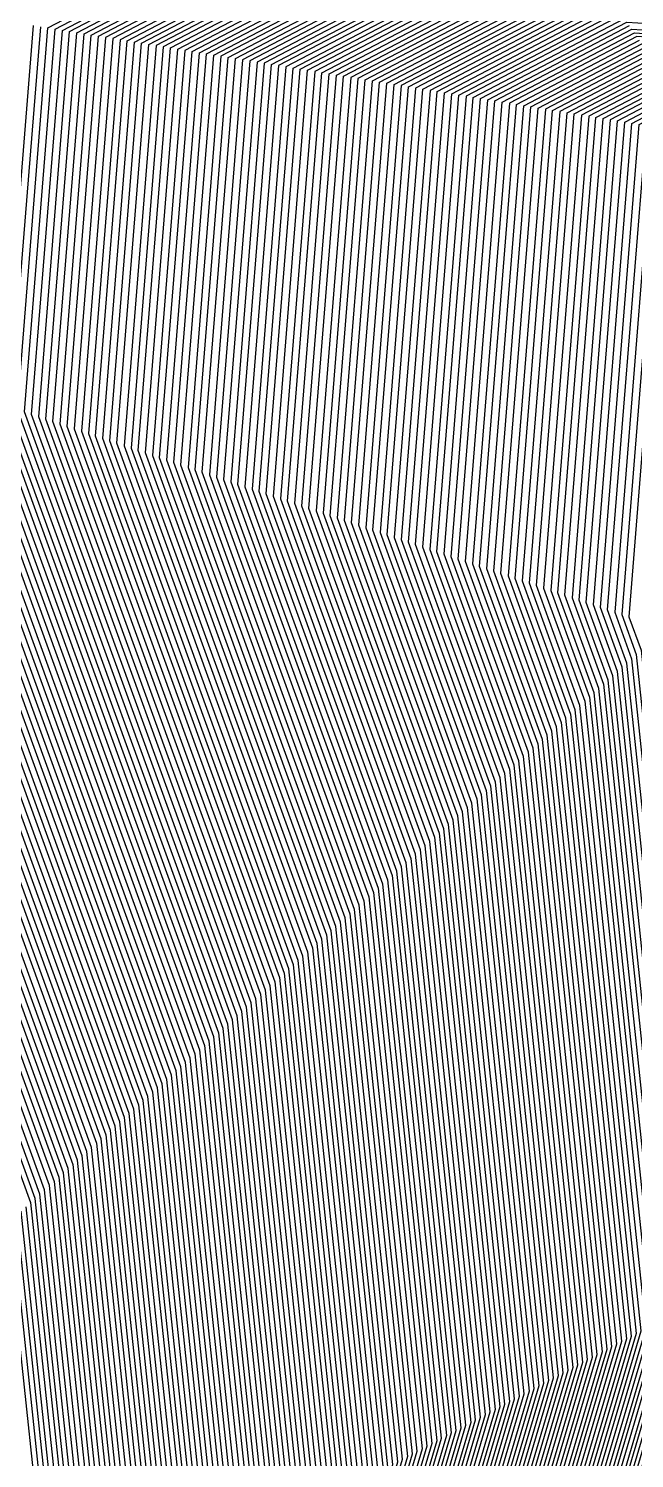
# Model space of a CAD drawing. Extents: x 7084 to 11035, y 13750 to 16729.
# Drawn here: x 8401.7 to 8542.6, y 14894.4 to 15227 of the extents above; entities that cross this region are included whole.
import ezdxf

# ---------------------------------------------------------------- set-up
doc = ezdxf.new("R2010")
doc.units = 0
doc.layers.add('Default', color=7, linetype='Continuous')

msp = doc.modelspace()

# ---------------------------------------------------------------- linework, layer by layer
at = {"layer": 'Default'}
for points in [[(8452.38, 14999.37), (8402.38, 15137.24), (8409.53, 15226.56), (8507.3, 15277.71), (8521.96, 15276.83), (8571.98, 15380.45), (8611.85, 15386.58), (8654.73, 15447.32), (8684.38, 15433.01), (8744.91, 15417.22), (8809.85, 15457.81), (8743.33, 15538.4), (8705.82, 15501.67), (8676.17, 15515.98), (8713.68, 15552.72), (8756.91, 15640.86), (8837.3, 15698.02), (8973.07, 15730.18), (9004.17, 15780.22), (9097.5, 15715.73), (9268.99, 15710.37), (9365.46, 15676.42), (9463.71, 15638.91), (9589.26, 15672.27)], [(8456.75, 15003.32), (8409, 15135), (8416.23, 15225.47), (8509.61, 15274.32), (8523.61, 15273.48), (8574.28, 15378.43), (8612.36, 15384.28), (8655.79, 15445.8), (8684.1, 15432.13), (8745.42, 15416.15), (8811.19, 15457.25), (8743.81, 15538.89), (8705.82, 15501.68), (8677.5, 15515.35), (8715.5, 15552.56), (8756.78, 15636.74), (8838.2, 15694.64), (8975.72, 15727.21), (9005.43, 15774.99), (9094.56, 15713.4), (9268.26, 15707.97), (9365.97, 15673.6), (9465.48, 15635.6), (9585.38, 15667.46)], [(8435.46, 15126.02), (8443.06, 15221.09), (8518.86, 15260.74), (8530.23, 15260.06), (8583.47, 15370.34), (8614.38, 15375.09), (8660.01, 15439.74), (8683, 15428.64), (8747.43, 15411.84), (8816.54, 15455.03), (8745.74, 15540.82), (8705.82, 15501.72), (8682.83, 15512.81), (8722.76, 15551.91), (8756.27, 15620.25), (8841.83, 15681.09), (8986.33, 15715.31), (9010.44, 15754.1), (9082.8, 15704.11), (9265.32, 15698.4), (9367.99, 15662.28), (9472.56, 15622.35), (9569.9, 15648.21), (9856.99, 15570.26)], [(8490.04, 15107.51), (8498.4, 15212.05), (8537.95, 15232.74), (8543.88, 15232.39), (8602.42, 15353.66), (8618.55, 15356.14), (8668.73, 15427.23), (8680.73, 15421.44), (8751.58, 15402.96), (8827.58, 15450.46), (8749.72, 15544.8), (8705.82, 15501.8), (8693.82, 15507.59), (8737.73, 15550.59), (8755.22, 15586.24), (8849.3, 15653.15), (9008.21, 15690.78), (9020.79, 15711.02), (9058.54, 15684.94), (9259.26, 15678.66), (9372.17, 15638.94), (9487.17, 15595.03), (9537.95, 15608.52), (9853.67, 15522.8)], [(8352.76, 15154.07), (8419.61, 14969.72), (8430.91, 14863.19), (8401.86, 14764.73), (8418, 14714.7), (8590.32, 14646.31), (8650.04, 14626.94), (8750.11, 14626.94), (8872.78, 14623.71), (9035.81, 14596.27), (9049.18, 14498.15), (9251.2, 14465.44), (9307.65, 14523.42), (9512.64, 14520.2), (9665.98, 14571.85), (9829.39, 14631.31), (9881.04, 14713.63), (9897.38, 14987.19), (9955.49, 15238.98), (9957.1, 15431.06), (9949.67, 15527.7), (9862.03, 15642.17), (9618.3, 15708.35)], [(8498.31, 15104.71), (8506.78, 15210.68), (8540.84, 15228.5), (8545.95, 15228.19), (8605.29, 15351.13), (8619.18, 15353.27), (8670.05, 15425.33), (8680.38, 15420.35), (8752.21, 15401.62), (8829.25, 15449.77), (8750.33, 15545.4), (8705.82, 15501.81), (8695.49, 15506.8), (8740, 15550.39), (8755.06, 15581.09), (8850.44, 15648.91), (9011.53, 15687.07), (9022.36, 15704.49), (9054.87, 15682.03), (9258.35, 15675.67), (9372.8, 15635.4), (9489.38, 15590.89), (9533.11, 15602.51), (9853.16, 15515.61)], [(9600.87, 15686.7), (9860.21, 15616.28), (9934.6, 15519.12), (9940.91, 15437.1), (9939.19, 15232.72), (9877.36, 14964.8), (9863.49, 14732.62), (9808.53, 14645.03), (9669.84, 14594.56), (9506.68, 14539.6), (9288.56, 14543.03), (9240.65, 14493.82), (9069.18, 14521.58), (9057.83, 14604.86), (8884.37, 14634.06), (8753.84, 14637.49), (8647.35, 14637.49), (8583.81, 14658.1), (8437.55, 14716.15), (8420.38, 14769.39), (8451.29, 14874.16), (8439.27, 14987.51), (8382.53, 15143.98)], [(9675.85, 14629.89), (9497.41, 14569.78), (9258.86, 14573.54), (9224.23, 14537.97), (9100.3, 14558.03), (9092.1, 14618.22), (8902.39, 14650.16), (8759.63, 14653.91), (8643.18, 14653.91), (8573.68, 14676.45), (8467.97, 14718.4), (8449.19, 14776.63), (8483, 14891.21), (8469.85, 15015.18), (8428.84, 15128.27), (8436.36, 15222.18), (8516.55, 15264.14), (8528.58, 15263.42), (8581.17, 15372.36), (8613.88, 15377.39), (8658.96, 15441.25), (8683.28, 15429.51), (8746.93, 15412.92), (8815.2, 15455.59)], [(9679.71, 14652.6), (9491.44, 14589.18), (9239.77, 14593.14), (9213.68, 14566.35), (9120.3, 14581.46), (9114.12, 14626.81), (8913.97, 14660.5), (8763.36, 14664.47), (8640.49, 14664.47), (8567.17, 14688.25), (8487.53, 14719.85), (8467.71, 14781.29), (8503.38, 14902.17), (8489.51, 15032.97), (8458.61, 15118.17), (8466.54, 15217.26), (8526.96, 15248.86), (8536.02, 15248.32), (8591.51, 15363.26), (8616.15, 15367.05), (8663.71, 15434.43), (8682.04, 15425.58), (8749.19, 15408.07), (8821.22, 15453.09)], [(9680.35, 14656.38), (9490.45, 14592.41), (9236.58, 14596.41), (9211.92, 14571.08), (9123.64, 14585.37), (9117.79, 14628.25), (8915.9, 14662.23), (8763.98, 14666.23), (8640.05, 14666.23), (8566.09, 14690.21), (8490.79, 14720.1), (8470.8, 14782.06), (8506.78, 14904), (8492.79, 15035.93), (8463.58, 15116.49), (8471.57, 15216.43), (8528.69, 15246.32), (8537.26, 15245.81), (8593.23, 15361.74), (8616.53, 15365.33), (8664.51, 15433.29), (8681.83, 15424.93), (8749.57, 15407.27), (8822.23, 15452.68)], [(9684.64, 14681.62), (9483.83, 14613.97), (9215.37, 14618.2), (9200.19, 14602.61), (9145.86, 14611.4), (9142.27, 14637.79), (8928.77, 14673.72), (8768.12, 14677.95), (8637.06, 14677.95), (8558.85, 14703.32), (8512.51, 14721.71), (8491.38, 14787.24), (8529.43, 14916.18), (8514.63, 15055.69), (8496.65, 15105.27), (8505.11, 15210.96), (8540.26, 15229.35), (8545.53, 15229.03), (8604.72, 15351.63), (8619.06, 15353.84), (8669.79, 15425.71), (8680.45, 15420.56), (8752.08, 15401.89), (8828.92, 15449.91)], [(9688.5, 14704.33), (9477.86, 14633.37), (9196.28, 14637.81), (9189.64, 14630.99), (9165.87, 14634.84), (9164.3, 14646.38), (8940.36, 14684.07), (8771.85, 14688.51), (8634.38, 14688.51), (8552.34, 14715.11), (8532.07, 14723.16), (8509.9, 14791.89), (8549.81, 14927.14), (8534.29, 15073.48), (8526.42, 15095.17), (8535.29, 15206.03), (8550.67, 15214.07), (8552.98, 15213.94), (8615.06, 15342.54), (8621.33, 15343.5), (8674.55, 15418.89), (8679.21, 15416.63), (8754.34, 15397.04), (8834.94, 15447.42)], [(9675.63, 14628.62), (9497.74, 14568.7), (9259.92, 14572.45), (9224.82, 14536.39), (9099.19, 14556.73), (9090.87, 14617.75), (8901.74, 14649.58), (8759.43, 14653.33), (8643.33, 14653.33), (8574.04, 14675.8), (8466.89, 14718.32), (8448.16, 14776.37), (8481.87, 14890.6), (8468.76, 15014.19), (8427.19, 15128.83), (8434.68, 15222.46), (8515.97, 15264.98), (8528.16, 15264.26), (8580.6, 15372.86), (8613.75, 15377.97), (8658.69, 15441.63), (8683.35, 15429.73), (8746.8, 15413.19)], [(8364.34, 15150.15), (8427.26, 14976.64), (8438.84, 14867.46), (8409.06, 14766.54), (8425.6, 14715.26), (8587.78, 14650.9), (8648.99, 14631.04), (8751.56, 14631.04), (8877.29, 14627.74), (9044.37, 14599.61), (9056.95, 14507.26), (9247.1, 14476.48), (9300.23, 14531.05), (9510.32, 14527.74), (9667.48, 14580.68), (9821.28, 14636.65), (9874.21, 14721.02), (9889.59, 14978.48), (9949.15, 15236.55), (9950.8, 15433.41)], [(9954.4, 15432.07), (9952.77, 15237.94), (9894.04, 14983.45), (9878.11, 14716.8), (9825.91, 14633.6), (9666.62, 14575.63), (9511.65, 14523.43), (9304.47, 14526.69), (9249.44, 14470.17), (9052.51, 14502.06), (9039.48, 14597.7), (8874.71, 14625.44), (8750.73, 14628.7), (8649.59, 14628.7), (8589.23, 14648.27), (8421.26, 14714.94), (8404.94, 14765.51), (8434.31, 14865.02), (8422.89, 14972.69), (8357.73, 15152.39)], [(9681.85, 14665.21), (9488.13, 14599.96), (9229.16, 14604.04), (9207.81, 14582.11), (9131.42, 14594.48), (9126.36, 14631.59), (8920.41, 14666.25), (8765.43, 14670.33), (8639, 14670.33), (8563.55, 14694.8), (8498.39, 14720.66), (8478, 14783.87), (8514.7, 14908.26), (8500.43, 15042.85), (8475.15, 15112.56), (8483.31, 15214.52), (8532.74, 15240.38), (8540.16, 15239.93), (8597.25, 15358.21), (8617.41, 15361.31), (8666.35, 15430.64)], [(9965.2, 15428.04), (9963.63, 15242.11), (9907.39, 14998.38), (9889.81, 14704.14), (9839.81, 14624.46), (9664.05, 14560.49), (9515.62, 14510.49), (9317.2, 14513.62), (9256.48, 14451.25), (9039.17, 14486.43), (9024.79, 14591.98), (8866.99, 14618.54), (8748.25, 14621.66), (8651.38, 14621.66), (8593.57, 14640.41), (8408.22, 14713.97), (8392.6, 14762.41), (8420.72, 14857.71), (8409.78, 14960.83), (8337.88, 15159.12)], [(9683.57, 14675.31), (9485.48, 14608.58), (9220.67, 14612.75), (9203.12, 14594.73), (9140.31, 14604.9), (9136.15, 14635.4), (8925.55, 14670.85), (8767.09, 14675.02), (8637.81, 14675.02), (8560.66, 14700.04), (8507.08, 14721.31), (8486.23, 14785.94), (8523.76, 14913.14), (8509.17, 15050.75), (8488.38, 15108.07), (8496.72, 15212.33), (8537.37, 15233.59), (8543.47, 15233.23), (8601.85, 15354.16), (8618.43, 15356.71), (8668.47, 15427.61), (8680.8, 15421.66), (8751.45, 15403.23)], [(9673.49, 14616.01), (9501.05, 14557.92), (9270.53, 14561.55), (9230.68, 14520.62), (9088.07, 14543.71), (9078.64, 14612.97), (8895.31, 14643.83), (8757.36, 14647.46), (8644.82, 14647.46), (8577.66, 14669.24), (8456.02, 14717.52), (8437.87, 14773.79), (8470.54, 14884.51), (8457.84, 15004.31), (8410.65, 15134.44), (8417.91, 15225.2), (8510.19, 15273.47), (8524.03, 15272.64), (8574.85, 15377.92), (8612.49, 15383.71)], [(9671.99, 14607.17), (9503.37, 14550.38), (9277.95, 14553.93), (9234.79, 14509.59), (9080.29, 14534.6), (9070.07, 14609.63), (8890.8, 14639.81), (8755.91, 14643.36), (8645.86, 14643.36), (8580.19, 14664.66), (8448.42, 14716.95), (8430.67, 14771.98), (8462.62, 14880.25), (8450.19, 14997.39), (8399.07, 15138.37), (8406.17, 15227.11), (8506.14, 15279.41), (8521.13, 15278.51), (8570.83, 15381.46)], [(9674.56, 14622.31), (9499.39, 14563.31), (9265.22, 14567), (9227.75, 14528.51), (9093.63, 14550.22), (9084.75, 14615.36), (8898.52, 14646.71), (8758.39, 14650.39), (8644.07, 14650.39), (8575.85, 14672.52), (8461.45, 14717.92), (8443.02, 14775.08), (8476.2, 14887.56), (8463.3, 15009.25), (8418.92, 15131.63), (8426.3, 15223.83), (8513.08, 15269.23), (8526.1, 15268.45), (8577.72, 15375.39), (8613.12, 15380.84)], [(9679.28, 14650.07), (9492.11, 14587.03), (9241.89, 14590.97), (9214.85, 14563.19), (9118.08, 14578.86), (9111.68, 14625.86), (8912.68, 14659.35), (8762.95, 14663.29), (8640.79, 14663.29), (8567.89, 14686.94), (8485.35, 14719.69), (8465.65, 14780.77), (8501.12, 14900.95), (8487.33, 15030.99), (8455.31, 15119.29), (8463.19, 15217.8), (8525.8, 15250.56), (8535.19, 15250), (8590.36, 15364.27)], [(8930.7, 14675.45), (8768.74, 14679.71), (8636.62, 14679.71), (8557.77, 14705.28), (8515.77, 14721.95), (8494.46, 14788.01), (8532.82, 14918.01), (8517.91, 15058.66), (8501.61, 15103.58), (8510.14, 15210.14), (8542, 15226.8), (8546.77, 15226.52), (8606.44, 15350.12)], [(9685.5, 14686.66), (9482.5, 14618.28), (9211.13, 14622.56), (9197.85, 14608.92), (9150.31, 14616.61), (9147.16, 14639.7), (8931.35, 14676.02), (8768.95, 14680.3), (8636.47, 14680.3), (8557.41, 14705.94), (8516.86, 14722.03), (8495.49, 14788.27), (8533.95, 14918.62), (8519, 15059.65), (8503.27, 15103.02), (8511.82, 15209.86), (8542.57, 15225.95), (8547.19, 15225.68), (8607.02, 15349.61)], [(8607.59, 15349.11), (8547.6, 15224.84), (8543.15, 15225.11), (8513.49, 15209.59), (8504.92, 15102.46), (8520.09, 15060.63), (8535.09, 14919.23), (8496.52, 14788.53), (8517.95, 14722.11), (8557.04, 14706.59), (8636.32, 14680.88), (8769.16, 14680.88), (8931.99, 14676.6), (9148.39, 14640.18), (9151.42, 14617.91), (9197.26, 14610.49), (9210.07, 14623.65), (9482.17, 14619.36), (9685.71, 14687.92)], [(9686.14, 14690.45), (9481.51, 14621.52), (9207.95, 14625.83), (9196.09, 14613.65), (9153.64, 14620.52), (9150.83, 14641.13), (8933.28, 14677.75), (8769.57, 14682.06), (8636.02, 14682.06), (8556.32, 14707.91), (8520.12, 14722.27), (8498.58, 14789.05), (8537.35, 14920.44), (8522.27, 15062.61), (8508.23, 15101.34), (8516.85, 15209.04), (8544.31, 15223.41), (8548.43, 15223.16), (8608.74, 15348.1)], [(8538.48, 14921.05), (8523.37, 15063.6), (8509.88, 15100.78), (8518.52, 15208.77), (8544.89, 15222.56), (8548.84, 15222.32), (8609.32, 15347.59)], [(8539.62, 14921.66), (8524.46, 15064.59), (8511.54, 15100.22), (8520.2, 15208.49), (8545.47, 15221.71), (8549.26, 15221.48), (8609.89, 15347.09)], [(8610.46, 15346.58), (8549.67, 15220.65), (8546.04, 15220.86), (8521.88, 15208.22), (8513.19, 15099.66), (8525.55, 15065.57), (8540.75, 14922.27), (8501.67, 14789.82), (8523.38, 14722.51), (8555.24, 14709.87), (8635.57, 14683.82), (8770.19, 14683.82), (8935.21, 14679.47), (9154.51, 14642.56), (9156.98, 14624.42), (9194.33, 14618.37), (9204.76, 14629.09)], [(9687, 14695.49), (9480.18, 14625.83), (9203.7, 14630.18), (9193.74, 14619.95), (9158.09, 14625.72), (9155.73, 14643.04), (8935.85, 14680.05), (8770.4, 14684.4), (8635.42, 14684.4), (8554.87, 14710.53), (8524.47, 14722.59), (8502.69, 14790.08), (8541.88, 14922.88), (8526.64, 15066.56), (8514.85, 15099.1), (8523.55, 15207.95), (8546.62, 15220.01), (8550.08, 15219.81), (8611.04, 15346.07)], [(8611.61, 15345.57), (8550.5, 15218.97), (8547.2, 15219.17), (8525.23, 15207.67), (8516.5, 15098.53), (8527.73, 15067.55), (8543.01, 14923.49), (8503.72, 14790.34), (8525.55, 14722.68), (8554.51, 14711.18), (8635.27, 14684.99), (8770.61, 14684.99), (8936.5, 14680.62), (9156.95, 14643.52), (9159.2, 14627.03), (9193.15, 14621.53), (9202.64, 14631.27), (9479.85, 14626.91), (9687.21, 14696.76)], [(9687.64, 14699.28), (9479.19, 14629.06), (9200.52, 14633.45), (9191.98, 14624.68), (9161.42, 14629.63), (9159.4, 14644.47), (8937.78, 14681.77), (8771.02, 14686.16), (8634.98, 14686.16), (8553.79, 14712.49), (8527.72, 14722.84), (8505.78, 14790.86), (8545.28, 14924.71), (8529.92, 15069.53), (8519.81, 15097.41), (8528.58, 15207.12), (8548.36, 15217.47), (8551.32, 15217.29), (8612.76, 15344.56)], [(8613.34, 15344.05), (8551.74, 15216.45), (8548.94, 15216.62), (8530.26, 15206.85), (8521.46, 15096.85), (8531.01, 15070.52), (8546.41, 14925.32), (8506.81, 14791.12), (8528.81, 14722.92), (8553.43, 14713.15), (8634.83, 14686.75), (8771.23, 14686.75), (8938.43, 14682.35), (9160.62, 14644.95), (9162.53, 14630.93), (9191.4, 14626.26), (9199.46, 14634.54), (9478.86, 14630.14), (9687.86, 14700.54)], [(8613.91, 15343.55), (8552.15, 15215.61), (8549.51, 15215.77), (8531.94, 15206.58), (8523.11, 15096.29), (8532.1, 15071.5), (8547.54, 14925.93), (8507.84, 14791.38), (8529.9, 14723), (8553.07, 14713.8), (8634.68, 14687.33), (8771.43, 14687.33), (8939.07, 14682.92), (9161.85, 14645.43), (9163.65, 14632.23), (9190.81, 14627.83), (9198.4, 14635.63), (9478.53, 14631.22), (9688.07, 14701.8)], [(8544.15, 14924.1), (8528.83, 15068.54), (8518.15, 15097.97), (8526.91, 15207.4), (8547.78, 15218.32), (8550.91, 15218.13), (8612.19, 15345.06)], [(8939.71, 14683.5), (8771.64, 14687.92), (8634.53, 14687.92), (8552.7, 14714.46), (8530.98, 14723.08), (8508.87, 14791.63), (8548.68, 14926.53), (8533.2, 15072.49), (8524.77, 15095.73), (8533.61, 15206.3), (8550.09, 15214.92), (8552.56, 15214.78), (8614.49, 15343.04)], [(8615.63, 15342.03), (8553.39, 15213.1), (8551.25, 15213.23), (8536.97, 15205.76), (8528.08, 15094.61), (8535.38, 15074.47), (8550.94, 14927.75), (8510.93, 14792.15), (8533.16, 14723.24)], [(9688.93, 14706.85), (9477.2, 14635.53), (9194.16, 14639.99), (9188.46, 14634.14), (9168.09, 14637.44), (9166.74, 14647.33), (8941.64, 14685.22), (8772.26, 14689.68), (8634.08, 14689.68), (8551.62, 14716.42), (8534.24, 14723.32), (8511.96, 14792.41), (8552.07, 14928.36), (8536.47, 15075.46), (8529.73, 15094.05), (8538.65, 15205.48), (8551.83, 15212.38), (8553.8, 15212.26), (8616.21, 15341.52)], [(9689.79, 14711.9), (9475.88, 14639.84), (9189.91, 14644.35), (9186.12, 14640.45), (9172.54, 14642.65), (9171.64, 14649.24), (8944.22, 14687.52), (8773.09, 14692.02), (8633.49, 14692.02), (8550.17, 14719.05), (8538.59, 14723.64), (8516.07, 14793.44), (8556.6, 14930.8), (8540.84, 15079.41), (8536.35, 15091.8), (8545.35, 15204.39), (8554.14, 15208.98), (8555.46, 15208.91), (8618.51, 15339.5)], [(8619.08, 15339), (8555.87, 15208.07), (8554.72, 15208.14), (8547.03, 15204.11), (8538, 15091.24), (8541.93, 15080.4), (8557.73, 14931.41), (8517.1, 14793.7), (8539.67, 14723.72), (8549.81, 14719.7), (8633.34, 14692.61), (8773.3, 14692.61), (8944.86, 14688.1), (9172.86, 14649.72), (9173.65, 14643.95), (9185.53, 14642.02), (9188.85, 14645.43)], [(8619.66, 15338.49), (8556.29, 15207.23), (8555.3, 15207.29), (8548.71, 15203.84), (8539.65, 15090.68), (8543.02, 15081.39), (8558.87, 14932.02), (8518.13, 14793.96), (8540.76, 14723.8), (8549.45, 14720.36), (8633.19, 14693.2), (8773.5, 14693.2), (8945.5, 14688.67), (9174.09, 14650.2), (9174.76, 14645.25), (9184.95, 14643.6), (9187.79, 14646.52), (9475.22, 14642), (9690.22, 14714.42)], [(8620.23, 15337.99), (8556.7, 15206.39), (8555.88, 15206.44), (8550.38, 15203.57), (8541.31, 15090.12), (8544.12, 15082.37), (8560, 14932.62), (8519.16, 14794.22), (8541.85, 14723.88), (8549.09, 14721.01), (8633.04, 14693.78), (8773.71, 14693.78), (8946.15, 14689.25), (9175.31, 14650.67), (9175.87, 14646.55), (9184.36, 14645.18)], [(8891.45, 14640.38), (8756.11, 14643.94), (8645.71, 14643.94), (8579.83, 14665.31), (8449.5, 14717.03), (8431.7, 14772.23), (8463.75, 14880.86), (8451.28, 14998.38), (8400.73, 15137.8), (8407.85, 15226.84), (8506.72, 15278.56)], [(9672.63, 14610.96), (9502.37, 14553.61), (9274.77, 14557.19), (9233.03, 14514.32), (9083.63, 14538.5), (9073.74, 14611.07), (8892.73, 14641.53), (8756.53, 14645.12), (8645.41, 14645.12), (8579.11, 14666.62), (8451.68, 14717.2), (8433.75, 14772.75), (8466.01, 14882.07), (8453.47, 15000.36), (8404.04, 15136.68), (8411.2, 15226.29), (8507.87, 15276.86)], [(9672.84, 14612.22), (9502.04, 14554.69), (9273.71, 14558.28), (9232.44, 14515.89), (9084.74, 14539.81), (9074.96, 14611.54), (8893.38, 14642.11), (8756.74, 14645.7), (8645.27, 14645.7), (8578.74, 14667.28), (8452.76, 14717.28), (8434.78, 14773.01), (8467.15, 14882.68), (8454.56, 15001.34), (8405.69, 15136.12), (8412.88, 15226.02), (8508.45, 15276.01)], [(8468.28, 14883.29), (8455.65, 15002.33), (8407.34, 15135.56), (8414.56, 15225.74), (8509.03, 15275.17)], [(8510.77, 15272.62), (8419.59, 15224.92), (8412.3, 15133.88), (8458.93, 15005.3), (8471.68, 14885.12), (8438.9, 14774.05), (8457.11, 14717.6), (8577.3, 14669.9), (8644.67, 14648.05), (8757.56, 14648.05), (8895.95, 14644.41), (9079.86, 14613.45), (9089.18, 14545.01)], [(8511.34, 15271.77), (8421.26, 15224.65), (8413.96, 15133.32), (8460.02, 15006.29), (8472.81, 14885.73), (8439.93, 14774.3), (8458.19, 14717.68)], [(8511.92, 15270.92), (8422.94, 15224.37), (8415.61, 15132.76), (8461.11, 15007.27), (8473.94, 14886.34), (8440.96, 14774.56), (8459.28, 14717.76), (8576.57, 14671.21), (8644.37, 14649.22), (8757.98, 14649.22), (8897.24, 14645.56), (9082.31, 14614.41), (9091.41, 14547.62), (9228.92, 14525.35), (9267.35, 14564.82), (9500.06, 14561.16), (9674.13, 14619.79)], [(8475.07, 14886.95), (8462.21, 15008.26), (8417.27, 15132.19), (8424.62, 15224.1), (8512.5, 15270.08)], [(8643.92, 14650.98), (8575.49, 14673.18), (8462.54, 14718), (8444.04, 14775.34), (8477.34, 14888.16), (8464.39, 15010.24), (8420.57, 15131.07), (8427.97, 15223.55), (8513.66, 15268.38)], [(9674.99, 14624.84), (9498.73, 14565.47), (9263.1, 14569.18), (9226.58, 14531.66), (9095.85, 14552.82), (9087.2, 14616.32), (8899.81, 14647.86), (8758.81, 14651.57), (8643.77, 14651.57), (8575.13, 14673.83), (8463.63, 14718.08), (8445.07, 14775.6), (8478.47, 14888.77), (8465.48, 15011.23), (8422.23, 15130.51), (8429.65, 15223.28), (8514.24, 15267.53)], [(8514.81, 15266.68), (8431.33, 15223), (8423.88, 15129.95), (8466.57, 15012.21), (8479.6, 14889.38), (8446.1, 14775.86), (8464.71, 14718.16), (8574.77, 14674.49), (8643.63, 14652.15), (8759.01, 14652.15), (8900.46, 14648.43), (9088.43, 14616.79), (9096.96, 14554.13), (9225.99, 14533.24), (9262.04, 14570.27), (9498.4, 14566.55), (9675.2, 14626.1)], [(8515.39, 15265.83), (8433, 15222.73), (8425.54, 15129.39), (8467.67, 15013.2), (8480.73, 14889.99), (8447.13, 14776.11), (8465.8, 14718.24), (8574.4, 14675.14), (8643.48, 14652.74), (8759.22, 14652.74), (8901.1, 14649.01), (9089.65, 14617.27), (9098.08, 14555.43), (9225.4, 14534.81)], [(8517.13, 15263.29), (8438.03, 15221.91), (8430.5, 15127.71), (8470.94, 15016.17), (8484.13, 14891.82), (8450.22, 14776.89), (8469.06, 14718.48)], [(9676.28, 14632.41), (9496.74, 14571.93), (9256.74, 14575.71), (9223.06, 14541.12), (9102.52, 14560.64), (9094.54, 14619.18), (8903.67, 14651.31), (8760.05, 14655.08), (8642.88, 14655.08), (8572.96, 14677.76), (8470.15, 14718.57), (8451.25, 14777.15), (8485.26, 14892.43), (8472.04, 15017.15), (8432.15, 15127.15), (8439.71, 15221.64), (8517.71, 15262.44)], [(9676.49, 14633.67), (9496.41, 14573.01), (9255.68, 14576.8), (9222.47, 14542.7), (9103.63, 14561.94), (9095.77, 14619.66), (8904.32, 14651.88), (8760.25, 14655.67), (8642.73, 14655.67), (8572.6, 14678.42), (8471.23, 14718.65), (8452.28, 14777.41), (8486.4, 14893.04), (8473.13, 15018.14), (8433.81, 15126.58), (8441.39, 15221.36), (8518.28, 15261.59)], [(9676.92, 14636.19), (9495.75, 14575.17), (9253.56, 14578.98), (9221.3, 14545.85), (9105.85, 14564.54), (9098.22, 14620.61), (8905.6, 14653.03), (8760.67, 14656.84), (8642.43, 14656.84), (8571.87, 14679.73), (8473.4, 14718.81), (8454.33, 14777.93), (8488.66, 14894.25), (8475.31, 15020.12), (8437.11, 15125.46), (8444.74, 15220.81), (8519.44, 15259.89)], [(8520.02, 15259.04), (8446.42, 15220.54), (8438.77, 15124.9), (8476.4, 15021.11), (8489.79, 14894.86), (8455.36, 14778.18), (8474.49, 14718.89), (8571.51, 14680.38), (8642.28, 14657.43), (8760.88, 14657.43), (8906.25, 14653.6), (9099.44, 14621.09), (9106.97, 14565.84), (9220.71, 14547.43), (9252.5, 14580.07)], [(9677.35, 14638.72), (9495.09, 14577.32), (9251.43, 14581.16), (9220.13, 14549), (9108.08, 14567.14), (9100.66, 14621.56), (8906.89, 14654.18), (8761.08, 14658.02), (8642.13, 14658.02), (8571.15, 14681.04), (8475.58, 14718.97), (8456.39, 14778.44), (8490.93, 14895.47), (8477.5, 15022.1), (8440.42, 15124.34), (8448.09, 15220.27), (8520.6, 15258.2)], [(9677.56, 14639.98), (9494.76, 14578.4), (9250.37, 14582.25), (9219.54, 14550.58), (9109.19, 14568.45), (9101.89, 14622.04), (8907.53, 14654.75), (8761.29, 14658.6), (8641.99, 14658.6), (8570.79, 14681.69), (8476.66, 14719.05), (8457.42, 14778.7), (8492.06, 14896.08), (8478.59, 15023.08), (8442.07, 15123.78), (8449.77, 15219.99), (8521.18, 15257.35)], [(8521.75, 15256.5), (8451.45, 15219.72), (8443.73, 15123.22), (8479.68, 15024.07), (8493.19, 14896.69), (8458.45, 14778.96), (8477.75, 14719.13), (8570.43, 14682.35), (8641.84, 14659.19), (8761.5, 14659.19), (8908.18, 14655.33), (9103.11, 14622.52), (9110.3, 14569.75), (9218.95, 14552.16), (9249.31, 14583.34), (9494.43, 14579.48), (9677.78, 14641.24)], [(8522.33, 15255.65), (8453.13, 15219.45), (8445.38, 15122.66), (8480.77, 15025.06), (8494.32, 14897.3), (8459.48, 14779.22), (8478.84, 14719.21), (8570.06, 14683), (8641.69, 14659.78), (8761.7, 14659.78), (8908.82, 14655.9), (9104.33, 14623), (9111.41, 14571.05), (9218.37, 14553.73), (9248.25, 14584.43), (9494.09, 14580.56), (9677.99, 14642.5)], [(8522.91, 15254.8), (8454.8, 15219.17), (8447.04, 15122.1), (8481.86, 15026.05), (8495.45, 14897.91), (8460.51, 14779.48), (8479.92, 14719.29), (8569.7, 14683.66), (8641.54, 14660.36), (8761.91, 14660.36), (8909.47, 14656.48), (9105.56, 14623.47), (9112.52, 14572.35), (9217.78, 14555.31), (9247.19, 14585.52), (9493.76, 14581.64), (9678.21, 14643.76)], [(8523.49, 15253.95), (8456.48, 15218.9), (8448.69, 15121.54), (8482.96, 15027.04), (8496.59, 14898.52), (8461.54, 14779.74), (8481.01, 14719.37), (8569.34, 14684.32), (8641.39, 14660.95), (8762.12, 14660.95), (8910.11, 14657.05), (9106.78, 14623.95), (9113.63, 14573.65), (9217.2, 14556.89), (9246.13, 14586.61), (9493.43, 14582.71), (9678.42, 14645.03)], [(9678.64, 14646.29), (9493.1, 14583.79), (9245.07, 14587.7), (9216.61, 14558.46), (9114.75, 14574.95), (9108, 14624.43), (8910.75, 14657.63), (8762.33, 14661.53), (8641.24, 14661.53), (8568.98, 14684.97), (8482.1, 14719.45), (8462.57, 14779.99), (8497.72, 14899.13), (8484.05, 15028.02), (8450.34, 15120.97), (8458.16, 15218.62), (8524.07, 15253.11)], [(8524.65, 15252.26), (8459.83, 15218.35), (8452, 15120.41), (8485.14, 15029.01), (8498.85, 14899.74), (8463.59, 14780.25), (8483.18, 14719.53), (8568.62, 14685.63), (8641.09, 14662.12), (8762.53, 14662.12), (8911.4, 14658.2), (9109.23, 14624.9), (9115.86, 14576.26), (9216.02, 14560.04), (9244.01, 14588.79)], [(8525.22, 15251.41), (8461.51, 15218.08), (8453.65, 15119.85), (8486.23, 15030), (8499.98, 14900.35), (8464.62, 14780.51), (8484.27, 14719.61), (8568.26, 14686.28), (8640.94, 14662.71), (8762.74, 14662.71), (8912.04, 14658.78), (9110.45, 14625.38), (9116.97, 14577.56), (9215.44, 14561.62)], [(9679.49, 14651.33), (9491.78, 14588.1), (9240.83, 14592.06), (9214.26, 14564.77), (9119.19, 14580.16), (9112.9, 14626.34), (8913.33, 14659.93), (8763.15, 14663.88), (8640.64, 14663.88), (8567.53, 14687.59), (8486.44, 14719.77), (8466.68, 14781.03), (8502.25, 14901.56), (8488.42, 15031.98), (8456.96, 15118.73), (8464.86, 15217.53), (8526.38, 15249.71)], [(8527.54, 15248.01), (8468.22, 15216.98), (8460.27, 15117.61), (8490.6, 15033.95), (8504.51, 14902.78), (8468.74, 14781.55), (8488.61, 14719.94), (8566.81, 14688.9), (8640.34, 14665.05), (8763.57, 14665.05), (8914.61, 14661.08), (9115.35, 14627.29), (9121.41, 14582.77), (9213.09, 14567.92), (9238.71, 14594.23), (9491.11, 14590.26), (9679.92, 14653.86)], [(8763.77, 14665.64), (8640.2, 14665.64), (8566.45, 14689.56), (8489.7, 14720.02), (8469.77, 14781.81), (8505.65, 14903.39), (8491.69, 15034.94), (8461.92, 15117.05), (8469.89, 15216.71), (8528.12, 15247.17)], [(8507.91, 14904.61), (8493.88, 15036.92), (8465.23, 15115.93), (8473.25, 15216.16), (8529.27, 15245.47)], [(9680.78, 14658.9), (9489.79, 14594.57), (9234.46, 14598.59), (9210.75, 14574.23), (9125.86, 14587.97), (9120.24, 14629.2), (8917.19, 14663.38), (8764.4, 14667.4), (8639.75, 14667.4), (8565.36, 14691.52), (8492.96, 14720.26), (8472.86, 14782.58), (8509.04, 14905.22), (8494.97, 15037.91), (8466.88, 15115.36), (8474.92, 15215.89), (8529.85, 15244.62)], [(8530.43, 15243.77), (8476.6, 15215.61), (8468.54, 15114.8), (8496.06, 15038.89), (8510.18, 14905.83), (8473.88, 14782.84), (8494.05, 14720.34), (8565, 14692.18), (8639.6, 14667.98), (8764.6, 14667.98), (8917.83, 14663.95), (9121.47, 14629.68), (9126.97, 14589.27)], [(8531.01, 15242.92), (8478.28, 15215.34), (8470.19, 15114.24), (8497.15, 15039.88), (8511.31, 14906.44), (8474.91, 14783.1), (8495.13, 14720.42), (8564.64, 14692.83), (8639.45, 14668.57), (8764.81, 14668.57), (8918.48, 14664.53), (9122.69, 14630.15), (9128.08, 14590.58), (9209.57, 14577.38), (9232.34, 14600.77), (9489.13, 14596.73), (9681.21, 14661.43)], [(8498.25, 15040.87), (8471.84, 15113.68), (8479.96, 15215.06), (8531.59, 15242.08)], [(8639.15, 14669.74), (8563.92, 14694.14), (8497.31, 14720.58), (8476.97, 14783.62), (8513.57, 14907.65), (8499.34, 15041.86), (8473.5, 15113.12), (8481.63, 15214.79), (8532.16, 15241.23)], [(9682.07, 14666.47), (9487.8, 14601.04), (9228.1, 14605.13), (9207.23, 14583.69), (9132.53, 14595.78), (9127.58, 14632.06), (8921.05, 14666.83), (8765.64, 14670.92), (8638.85, 14670.92), (8563.19, 14695.45), (8499.48, 14720.74), (8479.03, 14784.13), (8515.84, 14908.87), (8501.52, 15043.84), (8476.81, 15112), (8484.99, 15214.24), (8533.32, 15239.53)], [(9682.28, 14667.74), (9487.47, 14602.12), (9227.04, 14606.22), (9206.64, 14585.27), (9133.64, 14597.08), (9128.81, 14632.54), (8921.69, 14667.4), (8765.84, 14671.5), (8638.7, 14671.5), (8562.83, 14696.11), (8500.56, 14720.82), (8480.06, 14784.39), (8516.97, 14909.48), (8502.62, 15044.82), (8478.46, 15111.44), (8486.66, 15213.97), (8533.9, 15238.68), (8540.98, 15238.26)], [(8534.48, 15237.83), (8488.34, 15213.7), (8480.11, 15110.88), (8503.71, 15045.81), (8518.1, 14910.09), (8481.09, 14784.65), (8501.65, 14720.9), (8562.47, 14696.77), (8638.56, 14672.09), (8766.05, 14672.09), (8922.34, 14667.98), (9130.03, 14633.02), (9134.75, 14598.39), (9206.05, 14586.84), (9225.98, 14607.31), (9487.14, 14603.19), (9682.5, 14669)], [(9682.71, 14670.26), (9486.81, 14604.27), (9224.92, 14608.4), (9205.47, 14588.42), (9135.86, 14599.69), (9131.26, 14633.49), (8922.98, 14668.55), (8766.26, 14672.68), (8638.41, 14672.68), (8562.11, 14697.42), (8502.74, 14720.98), (8482.12, 14784.91), (8519.23, 14910.7), (8504.8, 15046.8), (8481.77, 15110.32), (8490.02, 15213.42), (8535.06, 15236.98), (8541.81, 15236.58)], [(8535.63, 15236.14), (8491.69, 15213.15), (8483.42, 15109.75), (8505.89, 15047.79), (8520.37, 14911.31), (8483.14, 14785.17), (8503.82, 14721.06), (8561.75, 14698.08), (8638.26, 14673.26), (8766.47, 14673.26), (8923.62, 14669.13), (9132.48, 14633.97), (9136.97, 14600.99), (9204.88, 14590), (9223.86, 14609.49), (9486.48, 14605.35), (9682.92, 14671.52)], [(8924.27, 14669.7), (8766.67, 14673.85), (8638.11, 14673.85), (8561.38, 14698.73), (8504.91, 14721.14), (8484.17, 14785.43), (8521.5, 14911.92), (8506.98, 15048.78), (8485.08, 15109.19), (8493.37, 15212.87), (8536.21, 15235.29)], [(8536.79, 15234.44), (8495.05, 15212.6), (8486.73, 15108.63), (8508.08, 15049.76), (8522.63, 14912.53), (8485.2, 14785.69), (8506, 14721.22), (8561.02, 14699.39), (8637.96, 14674.43), (8766.88, 14674.43), (8924.91, 14670.28), (9134.93, 14634.93), (9139.2, 14603.59), (9203.71, 14593.15), (9221.73, 14611.66), (9485.81, 14607.51), (9683.35, 14674.04)], [(9684.21, 14679.09), (9484.49, 14611.82), (9217.49, 14616.02), (9201.36, 14599.46), (9143.64, 14608.8), (9139.82, 14636.84), (8927.49, 14672.58), (8767.71, 14676.78), (8637.36, 14676.78), (8559.58, 14702.01), (8510.34, 14721.55), (8489.32, 14786.72), (8527.16, 14914.96), (8512.44, 15053.72), (8493.35, 15106.39), (8501.75, 15211.51), (8539.1, 15231.04)], [(8526.03, 14914.35), (8511.35, 15052.73), (8491.69, 15106.95), (8500.08, 15211.78), (8538.53, 15231.89)], [(8755.49, 14642.18), (8646.16, 14642.18), (8580.91, 14663.35), (8446.24, 14716.79), (8428.61, 14771.46), (8460.35, 14879.03), (8448.01, 14995.42), (8395.77, 15139.49), (8402.82, 15227.66)], [(9671.77, 14605.91), (9503.7, 14549.3), (9279.01, 14552.84), (9235.37, 14508.01), (9079.18, 14533.3), (9068.85, 14609.16), (8890.16, 14639.23), (8755.7, 14642.77), (8646.01, 14642.77), (8580.55, 14664), (8447.33, 14716.87), (8429.64, 14771.72), (8461.48, 14879.64), (8449.1, 14996.4), (8397.42, 15138.93), (8404.5, 15227.39)], [(8539.68, 15230.2), (8503.43, 15211.23), (8495, 15105.83), (8513.54, 15054.71), (8528.29, 14915.57), (8490.35, 14786.98), (8511.43, 14721.63), (8559.21, 14702.66), (8637.21, 14677.37), (8767.91, 14677.37), (8928.13, 14673.15), (9141.05, 14637.31), (9144.75, 14610.1), (9200.78, 14601.03), (9216.43, 14617.11), (9484.16, 14612.89), (9684.43, 14680.35)], [(8531.69, 14917.4), (8516.81, 15057.67), (8499.96, 15104.14), (8508.46, 15210.41), (8541.42, 15227.65)], [(9685.93, 14689.19), (9481.84, 14620.44), (9209.01, 14624.74), (9196.67, 14612.07), (9152.53, 14619.21), (9149.61, 14640.65), (8932.63, 14677.17), (8769.36, 14681.47), (8636.17, 14681.47), (8556.68, 14707.25), (8519.03, 14722.19), (8497.55, 14788.79), (8536.22, 14919.83), (8521.18, 15061.62), (8506.58, 15101.9), (8515.17, 15209.31), (8543.73, 15224.26)], [(9689.14, 14708.11), (9476.87, 14636.61), (9193.1, 14641.08), (9187.88, 14635.72), (9169.2, 14638.74), (9167.97, 14647.81), (8942.29, 14685.8), (8772.47, 14690.27), (8633.93, 14690.27), (8551.26, 14717.08), (8535.33, 14723.4), (8512.98, 14792.67), (8553.2, 14928.97), (8537.56, 15076.44), (8531.38, 15093.49), (8540.32, 15205.21), (8552.41, 15211.53), (8554.22, 15211.42)], [(9689.36, 14709.37), (9476.54, 14637.69), (9192.03, 14642.17), (9187.29, 14637.29), (9170.31, 14640.04), (9169.19, 14648.29), (8942.93, 14686.37), (8772.68, 14690.85), (8633.78, 14690.85), (8550.9, 14717.73), (8536.42, 14723.48), (8514.01, 14792.93), (8554.34, 14929.58), (8538.66, 15077.43), (8533.04, 15092.92), (8542, 15204.93), (8552.98, 15210.68), (8554.63, 15210.58)], [(9689.57, 14710.63), (9476.21, 14638.76), (9190.97, 14643.26), (9186.7, 14638.87), (9171.43, 14641.34), (9170.41, 14648.77), (8943.57, 14686.95), (8772.88, 14691.44), (8633.63, 14691.44), (8550.53, 14718.39), (8537.5, 14723.56), (8515.04, 14793.19), (8555.47, 14930.19), (8539.75, 15078.42), (8534.69, 15092.36), (8543.68, 15204.66), (8553.56, 15209.83), (8555.05, 15209.74)], [(8326.3, 15163.05), (8402.14, 14953.91), (8412.79, 14853.45), (8385.39, 14760.6)], [(9662.76, 14552.92), (9517.61, 14504.03), (9323.56, 14507.08), (9260, 14441.79), (9032.5, 14478.62), (9017.45, 14589.11), (8863.13, 14615.09), (8747.01, 14618.14), (8652.27, 14618.14), (8595.74, 14636.48), (8401.7, 14713.49), (8386.42, 14760.85), (8413.93, 14854.06), (8403.23, 14954.9), (8327.96, 15162.49)], [(9662.98, 14554.18), (9517.28, 14505.11), (9322.5, 14508.17), (9259.41, 14443.37), (9033.62, 14479.93), (9018.67, 14589.59), (8863.77, 14615.66), (8747.21, 14618.73), (8652.13, 14618.73), (8595.38, 14637.13), (8402.79, 14713.57), (8387.45, 14761.11), (8415.06, 14854.67), (8404.32, 14955.89), (8329.61, 15161.93)], [(8747.42, 14619.32), (8651.98, 14619.32), (8595.02, 14637.79), (8403.87, 14713.65), (8388.48, 14761.37), (8416.19, 14855.28), (8405.41, 14956.88), (8331.26, 15161.37)], [(8865.06, 14616.81), (8747.63, 14619.9), (8651.83, 14619.9), (8594.66, 14638.45), (8404.96, 14713.73), (8389.51, 14761.63), (8417.32, 14855.88), (8406.51, 14957.87), (8332.92, 15160.81)], [(8334.57, 15160.24), (8407.6, 14958.85), (8418.45, 14856.49), (8390.54, 14761.89), (8406.05, 14713.81)], [(8336.23, 15159.68), (8408.69, 14959.84), (8419.59, 14857.1), (8391.57, 14762.15), (8407.13, 14713.89), (8593.93, 14639.76), (8651.53, 14621.08), (8748.04, 14621.08), (8866.35, 14617.96), (9023.57, 14591.5), (9038.06, 14485.13)], [(9664.27, 14561.75), (9515.29, 14511.57), (9316.14, 14514.71), (9255.89, 14452.83), (9040.28, 14487.74), (9026.02, 14592.45), (8867.63, 14619.11), (8748.46, 14622.25), (8651.23, 14622.25), (8593.21, 14641.07), (8409.31, 14714.05), (8393.63, 14762.66), (8421.85, 14858.32), (8410.88, 14961.82), (8339.53, 15158.56)], [(8341.19, 15158), (8411.97, 14962.81), (8422.98, 14858.93), (8394.65, 14762.92), (8410.39, 14714.13), (8592.85, 14641.72), (8651.08, 14622.84), (8748.66, 14622.84), (8868.28, 14619.69), (9027.24, 14592.93), (9041.4, 14489.04)], [(9836.34, 14626.74), (9664.69, 14564.28), (9514.63, 14513.73), (9314.02, 14516.89), (9254.72, 14455.98), (9042.51, 14490.34), (9028.46, 14593.41), (8868.92, 14620.26), (8748.87, 14623.42), (8650.93, 14623.42), (8592.49, 14642.38), (8411.48, 14714.21), (8395.68, 14763.18), (8424.12, 14859.54), (8413.06, 14963.79), (8342.84, 15157.44)], [(8869.56, 14620.84), (8749.08, 14624.01), (8650.78, 14624.01), (8592.12, 14643.03), (8412.57, 14714.29), (8396.71, 14763.44), (8425.25, 14860.15), (8414.15, 14964.78), (8344.5, 15156.88)], [(8650.63, 14624.59), (8591.76, 14643.69), (8413.65, 14714.37), (8397.74, 14763.7), (8426.38, 14860.76), (8415.24, 14965.77), (8346.15, 15156.32)], [(9665.34, 14568.06), (9513.64, 14516.96), (9310.83, 14520.16), (9252.96, 14460.71), (9045.84, 14494.24), (9032.13, 14594.84), (8870.85, 14621.99), (8749.49, 14625.18), (8650.49, 14625.18), (8591.4, 14644.34), (8414.74, 14714.46), (8398.77, 14763.96), (8427.51, 14861.37), (8416.34, 14966.76), (8347.8, 15155.76)], [(8349.46, 15155.2), (8417.43, 14967.75), (8428.65, 14861.98), (8399.8, 14764.22), (8415.83, 14714.54), (8591.04, 14645), (8650.34, 14625.77), (8749.7, 14625.77), (8871.5, 14622.56), (9033.36, 14595.32), (9046.95, 14495.55), (9252.38, 14462.29), (9309.77, 14521.25), (9513.3, 14518.04), (9665.55, 14569.32)], [(9665.77, 14570.59), (9512.97, 14519.12), (9308.71, 14522.33), (9251.79, 14463.87), (9048.06, 14496.85), (9034.58, 14595.79), (8872.14, 14623.14), (8749.9, 14626.35), (8650.19, 14626.35), (8590.68, 14645.65), (8416.91, 14714.62), (8400.83, 14764.48), (8429.78, 14862.58), (8418.52, 14968.74), (8351.11, 15154.63)], [(9666.2, 14573.11), (9512.31, 14521.27), (9306.59, 14524.51), (9250.62, 14467.02), (9050.29, 14499.45), (9037.03, 14596.75), (8873.43, 14624.29), (8750.32, 14627.53), (8649.89, 14627.53), (8589.95, 14646.96), (8419.08, 14714.78), (8402.89, 14764.99), (8432.04, 14863.8), (8420.7, 14970.71), (8354.42, 15153.51)], [(9666.41, 14574.37), (9511.98, 14522.35), (9305.53, 14525.6), (9250.03, 14468.6), (9051.4, 14500.75), (9038.25, 14597.23), (8874.07, 14624.86), (8750.53, 14628.11), (8649.74, 14628.11), (8589.59, 14647.62), (8420.17, 14714.86), (8403.92, 14765.25), (8433.18, 14864.41), (8421.8, 14971.7), (8356.07, 15152.95)], [(8649.44, 14629.29), (8588.87, 14648.93), (8422.34, 14715.02), (8405.97, 14765.77), (8435.44, 14865.63), (8423.98, 14973.68), (8359.38, 15151.83)], [(8876, 14626.59), (8751.15, 14629.87), (8649.29, 14629.87), (8588.51, 14649.59), (8423.43, 14715.1), (8407, 14766.03), (8436.57, 14866.24), (8425.07, 14974.66), (8361.03, 15151.27)], [(9667.27, 14579.42), (9510.66, 14526.66), (9301.29, 14529.96), (9247.69, 14474.9), (9055.84, 14505.96), (9043.15, 14599.14), (8876.64, 14627.16), (8751.35, 14630.46), (8649.14, 14630.46), (8588.15, 14650.24), (8424.52, 14715.18), (8408.03, 14766.29), (8437.7, 14866.85), (8426.17, 14975.65), (8362.69, 15150.71)], [(8648.84, 14631.63), (8587.42, 14651.55), (8426.69, 14715.34), (8410.09, 14766.8), (8439.97, 14868.07), (8428.35, 14977.63), (8366, 15149.59)], [(8878.57, 14628.89), (8751.97, 14632.22), (8648.7, 14632.22), (8587.06, 14652.21), (8427.78, 14715.42), (8411.12, 14767.06), (8441.1, 14868.67), (8429.44, 14978.62), (8367.65, 15149.02)], [(9668.13, 14584.46), (9509.33, 14530.97), (9297.05, 14534.32), (9245.34, 14481.21), (9060.29, 14511.17), (9048.04, 14601.04), (8879.22, 14629.46), (8752.18, 14632.8), (8648.55, 14632.8), (8586.7, 14652.86), (8428.86, 14715.5), (8412.15, 14767.32), (8442.23, 14869.28), (8430.53, 14979.6), (8369.3, 15148.46)], [(9668.34, 14585.73), (9509, 14532.05), (9295.98, 14535.41), (9244.75, 14482.79), (9061.4, 14512.47), (9049.27, 14601.52), (8879.86, 14630.04), (8752.39, 14633.39), (8648.4, 14633.39), (8586.34, 14653.52), (8429.95, 14715.58), (8413.18, 14767.58), (8443.37, 14869.89), (8431.63, 14980.59), (8370.96, 15147.9)], [(9668.55, 14586.99), (9508.67, 14533.13), (9294.92, 14536.5), (9244.17, 14484.36), (9062.51, 14513.77), (9050.49, 14602), (8880.51, 14630.61), (8752.6, 14633.98), (8648.25, 14633.98), (8585.98, 14654.17), (8431.03, 14715.66), (8414.2, 14767.84), (8444.5, 14870.5), (8432.72, 14981.58), (8372.61, 15147.34)], [(9668.77, 14588.25), (9508.34, 14534.21), (9293.86, 14537.59), (9243.58, 14485.94), (9063.62, 14515.07), (9051.71, 14602.48), (8881.15, 14631.18), (8752.8, 14634.56), (8648.1, 14634.56), (8585.61, 14654.83), (8432.12, 14715.74), (8415.23, 14768.1), (8445.63, 14871.11), (8433.81, 14982.57), (8374.27, 15146.78)], [(9668.98, 14589.51), (9508.01, 14535.29), (9292.8, 14538.68), (9242.99, 14487.52), (9064.73, 14516.37), (9052.94, 14602.95), (8881.79, 14631.76), (8753.01, 14635.15), (8647.95, 14635.15), (8585.25, 14655.48), (8433.21, 14715.83), (8416.26, 14768.35), (8446.76, 14871.72), (8434.9, 14983.56), (8375.92, 15146.22)], [(9669.2, 14590.77), (9507.67, 14536.36), (9291.74, 14539.76), (9242.41, 14489.09), (9065.85, 14517.68), (9054.16, 14603.43), (8882.44, 14632.33), (8753.22, 14635.74), (8647.8, 14635.74), (8584.89, 14656.14), (8434.29, 14715.91), (8417.29, 14768.61), (8447.9, 14872.33), (8435.99, 14984.55), (8377.57, 15145.66)], [(8753.42, 14636.32), (8647.65, 14636.32), (8584.53, 14656.79), (8435.38, 14715.99), (8418.32, 14768.87), (8449.03, 14872.94), (8437.09, 14985.53), (8379.23, 15145.1)], [(9669.63, 14593.3), (9507.01, 14538.52), (9289.62, 14541.94), (9241.24, 14492.25), (9068.07, 14520.28), (9056.61, 14604.38), (8883.72, 14633.48), (8753.63, 14636.91), (8647.5, 14636.91), (8584.17, 14657.45), (8436.47, 14716.07), (8419.35, 14769.13), (8450.16, 14873.55), (8438.18, 14986.52), (8380.88, 15144.54)], [(8384.19, 15143.41), (8440.36, 14988.5), (8452.43, 14874.77), (8421.41, 14769.65)], [(8385.84, 15142.85), (8441.46, 14989.49), (8453.56, 14875.37), (8422.44, 14769.91), (8439.73, 14716.31), (8583.08, 14659.41), (8647.06, 14638.67), (8754.25, 14638.67), (8885.65, 14635.21), (9060.28, 14605.82), (9071.4, 14524.19), (9239.48, 14496.98), (9286.44, 14545.21), (9506.02, 14541.75), (9670.27, 14597.08)], [(8387.5, 15142.29), (8442.55, 14990.47), (8454.69, 14875.98), (8423.47, 14770.17), (8440.81, 14716.39), (8582.72, 14660.07), (8646.91, 14639.25), (8754.46, 14639.25), (8886.3, 14635.78), (9061.5, 14606.29), (9072.51, 14525.49), (9238.89, 14498.55), (9285.38, 14546.3)], [(9062.73, 14606.77), (8886.94, 14636.36), (8754.67, 14639.84), (8646.76, 14639.84), (8582.36, 14660.73), (8441.9, 14716.47), (8424.49, 14770.42), (8455.82, 14876.59), (8443.64, 14991.46), (8389.15, 15141.73)], [(9670.91, 14600.87), (9505.02, 14544.99), (9283.26, 14548.48), (9237.72, 14501.71), (9074.74, 14528.09), (9063.95, 14607.25), (8887.58, 14636.93), (8754.87, 14640.43), (8646.61, 14640.43), (8582, 14661.38), (8442.99, 14716.55), (8425.52, 14770.68), (8456.95, 14877.2), (8444.73, 14992.45), (8390.8, 15141.17)], [(8392.46, 15140.61), (8445.82, 14993.44), (8458.09, 14877.81), (8426.55, 14770.94), (8444.07, 14716.63)], [(9671.34, 14603.39), (9504.36, 14547.14), (9281.13, 14550.66), (9236.54, 14504.86), (9076.96, 14530.69), (9066.4, 14608.2), (8888.87, 14638.08), (8755.29, 14641.6), (8646.31, 14641.6), (8581.28, 14662.69), (8445.16, 14716.71), (8427.58, 14771.2), (8459.22, 14878.42), (8446.92, 14994.43), (8394.11, 15140.05)], [(9676.7, 14634.93), (9496.08, 14574.09), (9254.62, 14577.89), (9221.89, 14544.27), (9104.74, 14563.24), (9096.99, 14620.13), (8904.96, 14652.45), (8760.46, 14656.26), (8642.58, 14656.26), (8572.23, 14679.07), (8472.32, 14718.73), (8453.31, 14777.67), (8487.53, 14893.65), (8474.22, 15019.13), (8435.46, 15126.02)], [(9683.78, 14676.57), (9485.15, 14609.66), (9219.61, 14613.84), (9202.54, 14596.3), (9141.42, 14606.2), (9137.37, 14635.88), (8926.2, 14671.43), (8767.29, 14675.61), (8637.66, 14675.61), (8560.3, 14700.7), (8508.17, 14721.39), (8487.26, 14786.2), (8524.9, 14913.74), (8510.26, 15051.74), (8490.04, 15107.51)], [(9684.85, 14682.88), (9483.5, 14615.05), (9214.31, 14619.29), (9199.6, 14604.19), (9146.98, 14612.71), (9143.49, 14638.27), (8929.42, 14674.3), (8768.33, 14678.54), (8636.91, 14678.54), (8558.49, 14703.97), (8513.6, 14721.79), (8492.41, 14787.5), (8530.56, 14916.79), (8515.72, 15056.68), (8498.31, 15104.71)], [(9681.42, 14662.69), (9488.79, 14597.8), (9231.28, 14601.86), (9208.99, 14578.96), (9129.19, 14591.88), (9123.91, 14630.63), (8919.12, 14665.1), (8765.02, 14669.16), (8639.3, 14669.16), (8564.28, 14693.49), (8496.22, 14720.5), (8475.94, 14783.36), (8512.44, 14907.04), (8498.25, 15040.87)], [(9673.27, 14614.74), (9501.38, 14556.84), (9271.59, 14560.46), (9231.27, 14519.05), (9086.96, 14542.41), (9077.41, 14612.5), (8894.66, 14643.26), (8757.15, 14646.88), (8644.97, 14646.88), (8578.02, 14668.59), (8454.94, 14717.44), (8436.84, 14773.53), (8469.41, 14883.9), (8456.75, 15003.32)], [(9672.42, 14609.7), (9502.71, 14552.53), (9275.83, 14556.11), (9233.61, 14512.74), (9082.52, 14537.2), (9072.52, 14610.59), (8892.09, 14640.96), (8756.32, 14644.53), (8645.56, 14644.53), (8579.47, 14665.97), (8450.59, 14717.11), (8432.73, 14772.49), (8464.88, 14881.46), (8452.38, 14999.37)], [(8383.34, 14760.08), (8410.53, 14852.23), (8399.95, 14951.94)], [(8401.05, 14952.92), (8411.66, 14852.84), (8384.36, 14760.34)], [(8380.25, 14759.3), (8407.13, 14850.4), (8396.68, 14948.97)], [(8397.77, 14949.96), (8408.26, 14851.01), (8381.28, 14759.56)], [(8398.86, 14950.95), (8409.4, 14851.62), (8382.31, 14759.82)], [(9686.36, 14691.71), (9481.18, 14622.6), (9206.88, 14626.92), (9195.5, 14615.22), (9154.76, 14621.82), (9152.06, 14641.61), (8933.92, 14678.32), (8769.78, 14682.64), (8635.87, 14682.64), (8555.96, 14708.56), (8521.21, 14722.35), (8499.61, 14789.31), (8538.48, 14921.05)], [(9686.57, 14692.97), (9480.85, 14623.67), (9205.82, 14628), (9194.91, 14616.8), (9155.87, 14623.12), (9153.28, 14642.08), (8934.56, 14678.9), (8769.98, 14683.23), (8635.72, 14683.23), (8555.6, 14709.22), (8522.29, 14722.43), (8500.64, 14789.57), (8539.62, 14921.66)], [(9687.43, 14698.02), (9479.52, 14627.99), (9201.58, 14632.36), (9192.57, 14623.1), (9160.31, 14628.33), (9158.18, 14643.99), (8937.14, 14681.2), (8770.81, 14685.57), (8635.13, 14685.57), (8554.15, 14711.84), (8526.64, 14722.76), (8504.75, 14790.6), (8544.15, 14924.1)], [(9685.07, 14684.14), (9483.16, 14616.13), (9213.25, 14620.38), (9199.02, 14605.76), (9148.09, 14614.01), (9144.72, 14638.74), (8930.06, 14674.87), (8768.54, 14679.13), (8636.77, 14679.13), (8558.13, 14704.63), (8514.69, 14721.87), (8493.43, 14787.75), (8531.69, 14917.4)], [(9684, 14677.83), (9484.82, 14610.74), (9218.55, 14614.93), (9201.95, 14597.88), (9142.53, 14607.5), (9138.6, 14636.36), (8926.84, 14672), (8767.5, 14676.19), (8637.51, 14676.19), (8559.94, 14701.35), (8509.26, 14721.47), (8488.29, 14786.46), (8526.03, 14914.35)], [(9680.57, 14657.64), (9490.12, 14593.49), (9235.52, 14597.5), (9211.33, 14572.65), (9124.75, 14586.67), (9119.02, 14628.72), (8916.54, 14662.8), (8764.19, 14666.81), (8639.9, 14666.81), (8565.72, 14690.87), (8491.87, 14720.18), (8471.83, 14782.32), (8507.91, 14904.61)]]:
    msp.add_lwpolyline(points, dxfattribs=at)

doc.saveas('drawing.dxf')
